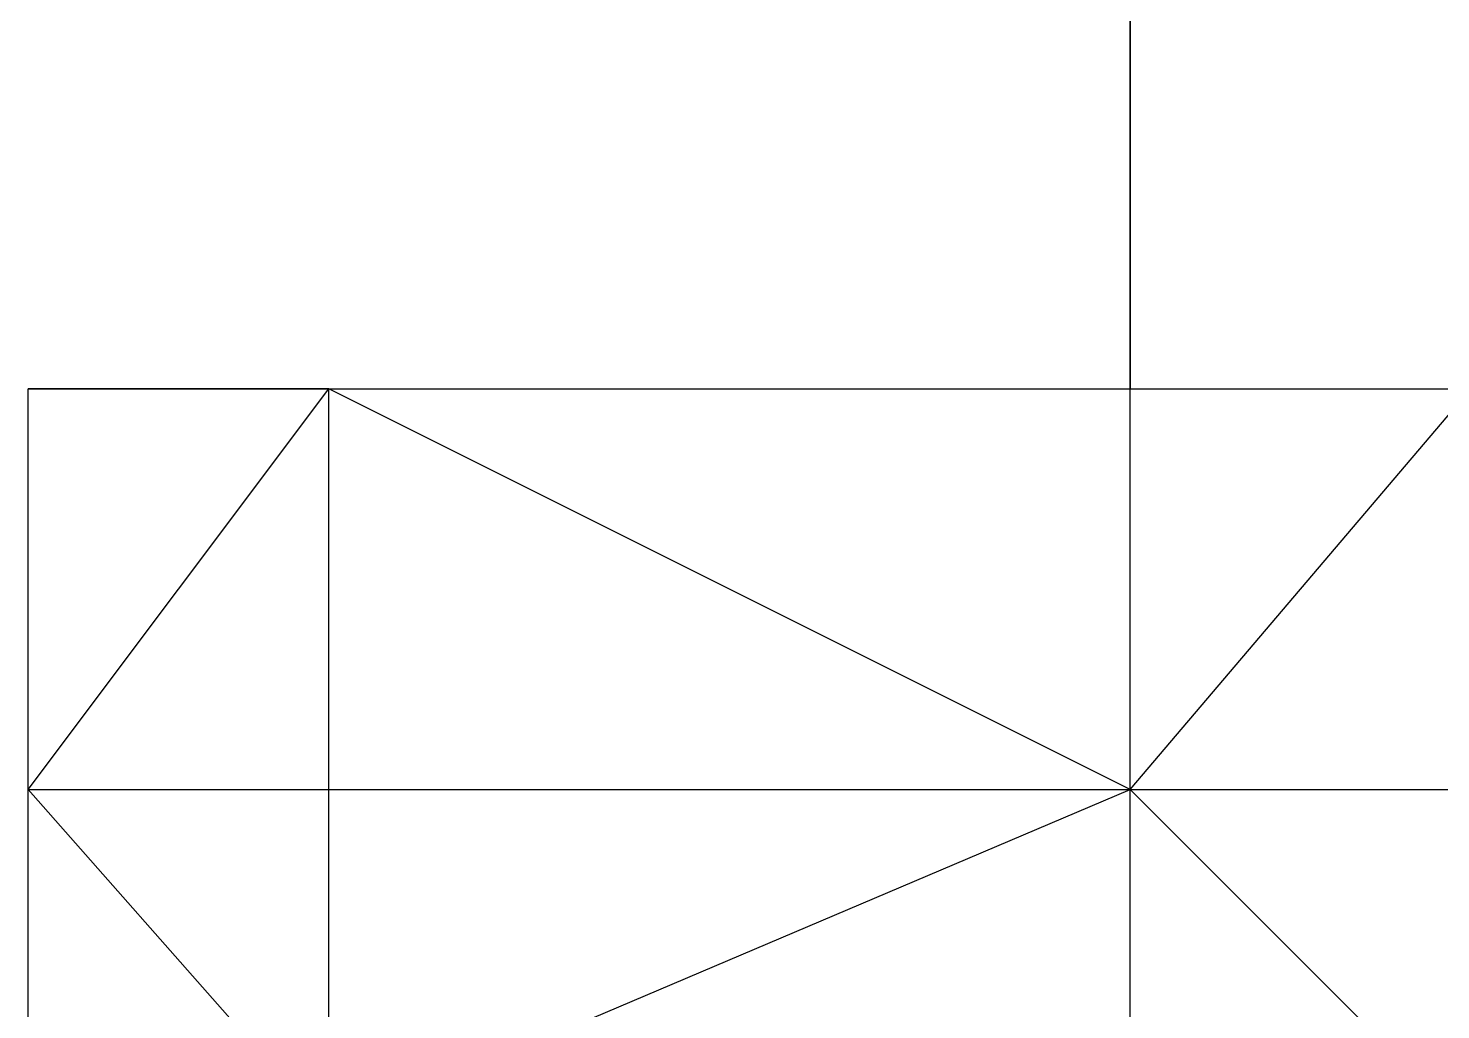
# Model space of a CAD drawing. Header units: metres. Extents: x 0 to 30, y 0 to 40.
# Drawn here: x 0 to 14.1, y 9.8 to 19.6 of the extents above; entities that cross this region are included whole.
import ezdxf

# ---------------------------------------------------------------- set-up
doc = ezdxf.new("R2010")
doc.units = ezdxf.units.M
for name, color, linetype in [('beam_x', 3, 'Continuous'), ('beam_y', 4, 'Continuous'), ('brace_xz', 1, 'Continuous'), ('brace_yz', 1, 'Continuous'), ('bridge_beam', 2, 'Continuous'), ('bridge_rigid', 5, 'Continuous'), ('bridge_truss', 6, 'Continuous'), ('column', 7, 'Continuous'), ('floor_brace', 6, 'Continuous')]:
    doc.layers.add(name, color=color, linetype=linetype)

msp = doc.modelspace()

# ---------------------------------------------------------------- linework, layer by layer
at = {"layer": 'beam_x'}
for p, q in [((0, 16), (3, 16)), ((0, 16, 9), (3, 16, 9)), ((0, 16, 15), (3, 16, 15)), ((0, 16, 21), (3, 16, 21)), ((0, 16, 27), (3, 16, 27)), ((0, 16, 33), (3, 16, 33)), ((0, 16, 39), (3, 16, 39)), ((0, 16, 45), (3, 16, 45)), ((0, 16, 51), (3, 16, 51)), ((0, 16, 57), (3, 16, 57)), ((0, 16, 63), (3, 16, 63)), ((0, 16, 69), (3, 16, 69)), ((0, 16, 75), (3, 16, 75)), ((0, 16, 81), (3, 16, 81)), ((0, 16, 87), (3, 16, 87)), ((0, 16, 93), (3, 16, 93)), ((0, 16, 99), (3, 16, 99)), ((0, 16, 105), (3, 16, 105)), ((0, 16, 111), (3, 16, 111)), ((0, 16, 117), (3, 16, 117)), ((0, 16, 123), (3, 16, 123)), ((0, 16, 129), (3, 16, 129)), ((0, 16, 135), (3, 16, 135)), ((0, 16, 141), (3, 16, 141)), ((0, 16, 147), (3, 16, 147)), ((0, 16, 153), (3, 16, 153)), ((3, 16), (11, 16)), ((3, 16, 9), (11, 16, 9)), ((3, 16, 15), (11, 16, 15)), ((3, 16, 21), (11, 16, 21)), ((3, 16, 27), (11, 16, 27)), ((3, 16, 33), (11, 16, 33)), ((3, 16, 39), (11, 16, 39)), ((3, 16, 45), (11, 16, 45)), ((3, 16, 51), (11, 16, 51)), ((3, 16, 57), (11, 16, 57)), ((3, 16, 63), (11, 16, 63)), ((3, 16, 69), (11, 16, 69)), ((3, 16, 75), (11, 16, 75)), ((3, 16, 81), (11, 16, 81)), ((3, 16, 87), (11, 16, 87)), ((3, 16, 93), (11, 16, 93)), ((3, 16, 99), (11, 16, 99)), ((3, 16, 105), (11, 16, 105)), ((3, 16, 111), (11, 16, 111)), ((3, 16, 117), (11, 16, 117)), ((3, 16, 123), (11, 16, 123)), ((3, 16, 129), (11, 16, 129)), ((3, 16, 135), (11, 16, 135)), ((3, 16, 141), (11, 16, 141)), ((3, 16, 147), (11, 16, 147)), ((3, 16, 153), (11, 16, 153)), ((11, 16), (14.4, 16)), ((11, 16, 9), (14.4, 16, 9)), ((11, 16, 15), (14.4, 16, 15)), ((11, 16, 21), (14.4, 16, 21)), ((11, 16, 27), (14.4, 16, 27)), ((11, 16, 33), (14.4, 16, 33)), ((11, 16, 39), (14.4, 16, 39)), ((11, 16, 45), (14.4, 16, 45)), ((11, 16, 51), (14.4, 16, 51)), ((11, 16, 57), (14.4, 16, 57)), ((11, 16, 63), (14.4, 16, 63)), ((11, 16, 69), (14.4, 16, 69)), ((11, 16, 75), (14.4, 16, 75)), ((11, 16, 81), (14.4, 16, 81)), ((11, 16, 87), (14.4, 16, 87)), ((11, 16, 93), (14.4, 16, 93)), ((11, 16, 99), (14.4, 16, 99)), ((11, 16, 105), (14.4, 16, 105)), ((11, 16, 111), (14.4, 16, 111)), ((11, 16, 117), (14.4, 16, 117)), ((11, 16, 123), (14.4, 16, 123)), ((11, 16, 129), (14.4, 16, 129)), ((11, 16, 135), (14.4, 16, 135)), ((11, 16, 141), (14.4, 16, 141)), ((11, 16, 147), (14.4, 16, 147)), ((11, 16, 153), (14.4, 16, 153)), ((0, 12), (3, 12)), ((0, 12, 9), (3, 12, 9)), ((0, 12, 15), (3, 12, 15)), ((0, 12, 21), (3, 12, 21)), ((0, 12, 27), (3, 12, 27)), ((0, 12, 33), (3, 12, 33)), ((0, 12, 39), (3, 12, 39)), ((0, 12, 45), (3, 12, 45)), ((0, 12, 51), (3, 12, 51)), ((0, 12, 57), (3, 12, 57)), ((0, 12, 63), (3, 12, 63)), ((0, 12, 69), (3, 12, 69)), ((0, 12, 75), (3, 12, 75)), ((0, 12, 81), (3, 12, 81)), ((0, 12, 87), (3, 12, 87)), ((0, 12, 93), (3, 12, 93)), ((0, 12, 99), (3, 12, 99)), ((0, 12, 105), (3, 12, 105)), ((0, 12, 111), (3, 12, 111)), ((0, 12, 117), (3, 12, 117)), ((0, 12, 123), (3, 12, 123)), ((0, 12, 129), (3, 12, 129)), ((0, 12, 135), (3, 12, 135)), ((0, 12, 141), (3, 12, 141)), ((0, 12, 147), (3, 12, 147)), ((0, 12, 153), (3, 12, 153)), ((3, 12), (11, 12)), ((3, 12, 9), (11, 12, 9)), ((3, 12, 15), (11, 12, 15)), ((3, 12, 21), (11, 12, 21)), ((3, 12, 27), (11, 12, 27)), ((3, 12, 33), (11, 12, 33)), ((3, 12, 39), (11, 12, 39)), ((3, 12, 45), (11, 12, 45)), ((3, 12, 51), (11, 12, 51)), ((3, 12, 57), (11, 12, 57)), ((3, 12, 63), (11, 12, 63)), ((3, 12, 69), (11, 12, 69)), ((3, 12, 75), (11, 12, 75)), ((3, 12, 81), (11, 12, 81)), ((3, 12, 87), (11, 12, 87)), ((3, 12, 93), (11, 12, 93)), ((3, 12, 99), (11, 12, 99)), ((3, 12, 105), (11, 12, 105)), ((3, 12, 111), (11, 12, 111)), ((3, 12, 117), (11, 12, 117)), ((3, 12, 123), (11, 12, 123)), ((3, 12, 129), (11, 12, 129)), ((3, 12, 135), (11, 12, 135)), ((3, 12, 141), (11, 12, 141)), ((3, 12, 147), (11, 12, 147)), ((3, 12, 153), (11, 12, 153)), ((11, 12), (14.4, 12)), ((11, 12, 9), (14.4, 12, 9)), ((11, 12, 15), (14.4, 12, 15)), ((11, 12, 21), (14.4, 12, 21)), ((11, 12, 27), (14.4, 12, 27)), ((11, 12, 33), (14.4, 12, 33)), ((11, 12, 39), (14.4, 12, 39)), ((11, 12, 45), (14.4, 12, 45)), ((11, 12, 51), (14.4, 12, 51)), ((11, 12, 57), (14.4, 12, 57)), ((11, 12, 63), (14.4, 12, 63)), ((11, 12, 69), (14.4, 12, 69)), ((11, 12, 75), (14.4, 12, 75)), ((11, 12, 81), (14.4, 12, 81)), ((11, 12, 87), (14.4, 12, 87)), ((11, 12, 93), (14.4, 12, 93)), ((11, 12, 99), (14.4, 12, 99)), ((11, 12, 105), (14.4, 12, 105)), ((11, 12, 111), (14.4, 12, 111)), ((11, 12, 117), (14.4, 12, 117)), ((11, 12, 123), (14.4, 12, 123)), ((11, 12, 129), (14.4, 12, 129)), ((11, 12, 135), (14.4, 12, 135)), ((11, 12, 141), (14.4, 12, 141)), ((11, 12, 147), (14.4, 12, 147)), ((11, 12, 153), (14.4, 12, 153))]:
    msp.add_line(p, q, dxfattribs=at)
at = {"layer": 'beam_y'}
for p, q in [((0, 12), (0, 16)), ((0, 12, 9), (0, 16, 9)), ((0, 12, 15), (0, 16, 15)), ((0, 12, 21), (0, 16, 21)), ((0, 12, 27), (0, 16, 27)), ((0, 12, 33), (0, 16, 33)), ((0, 12, 39), (0, 16, 39)), ((0, 12, 45), (0, 16, 45)), ((0, 12, 51), (0, 16, 51)), ((0, 12, 57), (0, 16, 57)), ((0, 12, 63), (0, 16, 63)), ((0, 12, 69), (0, 16, 69)), ((0, 12, 75), (0, 16, 75)), ((0, 12, 81), (0, 16, 81)), ((0, 12, 87), (0, 16, 87)), ((0, 12, 93), (0, 16, 93)), ((0, 12, 99), (0, 16, 99)), ((0, 12, 105), (0, 16, 105)), ((0, 12, 111), (0, 16, 111)), ((0, 12, 117), (0, 16, 117)), ((0, 12, 123), (0, 16, 123)), ((0, 12, 129), (0, 16, 129)), ((0, 12, 135), (0, 16, 135)), ((0, 12, 141), (0, 16, 141)), ((0, 12, 147), (0, 16, 147)), ((0, 12, 153), (0, 16, 153)), ((3, 12), (3, 16)), ((3, 12, 9), (3, 16, 9)), ((3, 12, 15), (3, 16, 15)), ((3, 12, 21), (3, 16, 21)), ((3, 12, 27), (3, 16, 27)), ((3, 12, 33), (3, 16, 33)), ((3, 12, 39), (3, 16, 39)), ((3, 12, 45), (3, 16, 45)), ((3, 12, 51), (3, 16, 51)), ((3, 12, 57), (3, 16, 57)), ((3, 12, 63), (3, 16, 63)), ((3, 12, 69), (3, 16, 69)), ((3, 12, 75), (3, 16, 75)), ((3, 12, 81), (3, 16, 81)), ((3, 12, 87), (3, 16, 87)), ((3, 12, 93), (3, 16, 93)), ((3, 12, 99), (3, 16, 99)), ((3, 12, 105), (3, 16, 105)), ((3, 12, 111), (3, 16, 111)), ((3, 12, 117), (3, 16, 117)), ((3, 12, 123), (3, 16, 123)), ((3, 12, 129), (3, 16, 129)), ((3, 12, 135), (3, 16, 135)), ((3, 12, 141), (3, 16, 141)), ((3, 12, 147), (3, 16, 147)), ((3, 12, 153), (3, 16, 153)), ((11, 12), (11, 16)), ((11, 12, 9), (11, 16, 9)), ((11, 12, 15), (11, 16, 15)), ((11, 12, 21), (11, 16, 21)), ((11, 12, 27), (11, 16, 27)), ((11, 12, 33), (11, 16, 33)), ((11, 12, 39), (11, 16, 39)), ((11, 12, 45), (11, 16, 45)), ((11, 12, 51), (11, 16, 51)), ((11, 12, 57), (11, 16, 57)), ((11, 12, 63), (11, 16, 63)), ((11, 12, 69), (11, 16, 69)), ((11, 12, 75), (11, 16, 75)), ((11, 12, 81), (11, 16, 81)), ((11, 12, 87), (11, 16, 87)), ((11, 12, 93), (11, 16, 93)), ((11, 12, 99), (11, 16, 99)), ((11, 12, 105), (11, 16, 105)), ((11, 12, 111), (11, 16, 111)), ((11, 12, 117), (11, 16, 117)), ((11, 12, 123), (11, 16, 123)), ((11, 12, 129), (11, 16, 129)), ((11, 12, 135), (11, 16, 135)), ((11, 12, 141), (11, 16, 141)), ((11, 12, 147), (11, 16, 147)), ((11, 12, 153), (11, 16, 153)), ((0, 8.6), (0, 12)), ((0, 8.6, 9), (0, 12, 9)), ((0, 8.6, 15), (0, 12, 15)), ((0, 8.6, 21), (0, 12, 21)), ((0, 8.6, 27), (0, 12, 27)), ((0, 8.6, 33), (0, 12, 33)), ((0, 8.6, 39), (0, 12, 39)), ((0, 8.6, 45), (0, 12, 45)), ((0, 8.6, 51), (0, 12, 51)), ((0, 8.6, 57), (0, 12, 57)), ((0, 8.6, 63), (0, 12, 63)), ((0, 8.6, 69), (0, 12, 69)), ((0, 8.6, 75), (0, 12, 75)), ((0, 8.6, 81), (0, 12, 81)), ((0, 8.6, 87), (0, 12, 87)), ((0, 8.6, 93), (0, 12, 93)), ((0, 8.6, 99), (0, 12, 99)), ((0, 8.6, 105), (0, 12, 105)), ((0, 8.6, 111), (0, 12, 111)), ((0, 8.6, 117), (0, 12, 117)), ((0, 8.6, 123), (0, 12, 123)), ((0, 8.6, 129), (0, 12, 129)), ((0, 8.6, 135), (0, 12, 135)), ((0, 8.6, 141), (0, 12, 141)), ((0, 8.6, 147), (0, 12, 147)), ((0, 8.6, 153), (0, 12, 153)), ((3, 8.6), (3, 12)), ((3, 8.6, 9), (3, 12, 9)), ((3, 8.6, 15), (3, 12, 15)), ((3, 8.6, 21), (3, 12, 21)), ((3, 8.6, 27), (3, 12, 27)), ((3, 8.6, 33), (3, 12, 33)), ((3, 8.6, 39), (3, 12, 39)), ((3, 8.6, 45), (3, 12, 45)), ((3, 8.6, 51), (3, 12, 51)), ((3, 8.6, 57), (3, 12, 57)), ((3, 8.6, 63), (3, 12, 63)), ((3, 8.6, 69), (3, 12, 69)), ((3, 8.6, 75), (3, 12, 75)), ((3, 8.6, 81), (3, 12, 81)), ((3, 8.6, 87), (3, 12, 87)), ((3, 8.6, 93), (3, 12, 93)), ((3, 8.6, 99), (3, 12, 99)), ((3, 8.6, 105), (3, 12, 105)), ((3, 8.6, 111), (3, 12, 111)), ((3, 8.6, 117), (3, 12, 117)), ((3, 8.6, 123), (3, 12, 123)), ((3, 8.6, 129), (3, 12, 129)), ((3, 8.6, 135), (3, 12, 135)), ((3, 8.6, 141), (3, 12, 141)), ((3, 8.6, 147), (3, 12, 147)), ((3, 8.6, 153), (3, 12, 153)), ((11, 8.6), (11, 12)), ((11, 8.6, 9), (11, 12, 9)), ((11, 8.6, 15), (11, 12, 15)), ((11, 8.6, 21), (11, 12, 21)), ((11, 8.6, 27), (11, 12, 27)), ((11, 8.6, 33), (11, 12, 33)), ((11, 8.6, 39), (11, 12, 39)), ((11, 8.6, 45), (11, 12, 45)), ((11, 8.6, 51), (11, 12, 51)), ((11, 8.6, 57), (11, 12, 57)), ((11, 8.6, 63), (11, 12, 63)), ((11, 8.6, 69), (11, 12, 69)), ((11, 8.6, 75), (11, 12, 75)), ((11, 8.6, 81), (11, 12, 81)), ((11, 8.6, 87), (11, 12, 87)), ((11, 8.6, 93), (11, 12, 93)), ((11, 8.6, 99), (11, 12, 99)), ((11, 8.6, 105), (11, 12, 105)), ((11, 8.6, 111), (11, 12, 111)), ((11, 8.6, 117), (11, 12, 117)), ((11, 8.6, 123), (11, 12, 123)), ((11, 8.6, 129), (11, 12, 129)), ((11, 8.6, 135), (11, 12, 135)), ((11, 8.6, 141), (11, 12, 141)), ((11, 8.6, 147), (11, 12, 147)), ((11, 8.6, 153), (11, 12, 153))]:
    msp.add_line(p, q, dxfattribs=at)
at = {"layer": 'brace_xz'}
for p, q in [((3, 16), (0, 16, 9)), ((3, 16, 39), (0, 16, 45)), ((3, 16, 75), (0, 16, 81)), ((3, 16, 111), (0, 16, 117)), ((3, 16, 147), (0, 16, 153))]:
    msp.add_line(p, q, dxfattribs=at)
at = {"layer": 'brace_yz'}
for p, q in [((0, 12), (0, 16, 9)), ((0, 12, 51), (0, 16, 57)), ((0, 12, 99), (0, 16, 105)), ((0, 12, 147), (0, 16, 153))]:
    msp.add_line(p, q, dxfattribs=at)
at = {"layer": 'bridge_beam'}
for p, q in [((11, 16, 33), (11, 20, 33)), ((11, 16, 39), (11, 20, 39)), ((11, 16, 69), (11, 20, 69)), ((11, 16, 75), (11, 20, 75)), ((11, 16, 105), (11, 20, 105)), ((11, 16, 111), (11, 20, 111)), ((11, 16, 141), (11, 20, 141)), ((11, 16, 153), (11, 20, 153))]:
    msp.add_line(p, q, dxfattribs=at)
at = {"layer": 'bridge_rigid'}
for p, q in [((11, 16, 141), (11, 24, 153)), ((11, 24, 141), (11, 16, 153))]:
    msp.add_line(p, q, dxfattribs=at)
at = {"layer": 'bridge_truss'}
for p, q in [((11, 16, 33), (11, 20, 39)), ((11, 20, 33), (11, 16, 39)), ((11, 16, 69), (11, 20, 75)), ((11, 20, 69), (11, 16, 75)), ((11, 16, 105), (11, 20, 111)), ((11, 20, 105), (11, 16, 111)), ((11, 16, 141), (11, 20, 153)), ((11, 20, 141), (11, 16, 153))]:
    msp.add_line(p, q, dxfattribs=at)
at = {"layer": 'column'}
for p, q in [((0, 16), (0, 16, 9)), ((0, 16, 9), (0, 16, 15)), ((0, 16, 15), (0, 16, 21)), ((0, 16, 21), (0, 16, 27)), ((0, 16, 27), (0, 16, 33)), ((0, 16, 33), (0, 16, 39)), ((0, 16, 39), (0, 16, 45)), ((0, 16, 45), (0, 16, 51)), ((0, 16, 51), (0, 16, 57)), ((0, 16, 57), (0, 16, 63)), ((0, 16, 63), (0, 16, 69)), ((0, 16, 69), (0, 16, 75)), ((0, 16, 75), (0, 16, 81)), ((0, 16, 81), (0, 16, 87)), ((0, 16, 87), (0, 16, 93)), ((0, 16, 93), (0, 16, 99)), ((0, 16, 99), (0, 16, 105)), ((0, 16, 105), (0, 16, 111)), ((0, 16, 111), (0, 16, 117)), ((0, 16, 117), (0, 16, 123)), ((0, 16, 123), (0, 16, 129)), ((0, 16, 129), (0, 16, 135)), ((0, 16, 135), (0, 16, 141)), ((0, 16, 141), (0, 16, 147)), ((0, 16, 147), (0, 16, 153)), ((3, 16), (3, 16, 9)), ((3, 16, 9), (3, 16, 15)), ((3, 16, 15), (3, 16, 21)), ((3, 16, 21), (3, 16, 27)), ((3, 16, 27), (3, 16, 33)), ((3, 16, 33), (3, 16, 39)), ((3, 16, 39), (3, 16, 45)), ((3, 16, 45), (3, 16, 51)), ((3, 16, 51), (3, 16, 57)), ((3, 16, 57), (3, 16, 63)), ((3, 16, 63), (3, 16, 69)), ((3, 16, 69), (3, 16, 75)), ((3, 16, 75), (3, 16, 81)), ((3, 16, 81), (3, 16, 87)), ((3, 16, 87), (3, 16, 93)), ((3, 16, 93), (3, 16, 99)), ((3, 16, 99), (3, 16, 105)), ((3, 16, 105), (3, 16, 111)), ((3, 16, 111), (3, 16, 117)), ((3, 16, 117), (3, 16, 123)), ((3, 16, 123), (3, 16, 129)), ((3, 16, 129), (3, 16, 135)), ((3, 16, 135), (3, 16, 141)), ((3, 16, 141), (3, 16, 147)), ((3, 16, 147), (3, 16, 153)), ((11, 16), (11, 16, 9)), ((11, 16, 9), (11, 16, 15)), ((11, 16, 15), (11, 16, 21)), ((11, 16, 21), (11, 16, 27)), ((11, 16, 27), (11, 16, 33)), ((11, 16, 33), (11, 16, 39)), ((11, 16, 39), (11, 16, 45)), ((11, 16, 45), (11, 16, 51)), ((11, 16, 51), (11, 16, 57)), ((11, 16, 57), (11, 16, 63)), ((11, 16, 63), (11, 16, 69)), ((11, 16, 69), (11, 16, 75)), ((11, 16, 75), (11, 16, 81)), ((11, 16, 81), (11, 16, 87)), ((11, 16, 87), (11, 16, 93)), ((11, 16, 93), (11, 16, 99)), ((11, 16, 99), (11, 16, 105)), ((11, 16, 105), (11, 16, 111)), ((11, 16, 111), (11, 16, 117)), ((11, 16, 117), (11, 16, 123)), ((11, 16, 123), (11, 16, 129)), ((11, 16, 129), (11, 16, 135)), ((11, 16, 135), (11, 16, 141)), ((11, 16, 141), (11, 16, 147)), ((11, 16, 147), (11, 16, 153)), ((0, 12), (0, 12, 9)), ((0, 12, 9), (0, 12, 15)), ((0, 12, 15), (0, 12, 21)), ((0, 12, 21), (0, 12, 27)), ((0, 12, 27), (0, 12, 33)), ((0, 12, 33), (0, 12, 39)), ((0, 12, 39), (0, 12, 45)), ((0, 12, 45), (0, 12, 51)), ((0, 12, 51), (0, 12, 57)), ((0, 12, 57), (0, 12, 63)), ((0, 12, 63), (0, 12, 69)), ((0, 12, 69), (0, 12, 75)), ((0, 12, 75), (0, 12, 81)), ((0, 12, 81), (0, 12, 87)), ((0, 12, 87), (0, 12, 93)), ((0, 12, 93), (0, 12, 99)), ((0, 12, 99), (0, 12, 105)), ((0, 12, 105), (0, 12, 111)), ((0, 12, 111), (0, 12, 117)), ((0, 12, 117), (0, 12, 123)), ((0, 12, 123), (0, 12, 129)), ((0, 12, 129), (0, 12, 135)), ((0, 12, 135), (0, 12, 141)), ((0, 12, 141), (0, 12, 147)), ((0, 12, 147), (0, 12, 153)), ((3, 12), (3, 12, 9)), ((3, 12, 9), (3, 12, 15)), ((3, 12, 15), (3, 12, 21)), ((3, 12, 21), (3, 12, 27)), ((3, 12, 27), (3, 12, 33)), ((3, 12, 33), (3, 12, 39)), ((3, 12, 39), (3, 12, 45)), ((3, 12, 45), (3, 12, 51)), ((3, 12, 51), (3, 12, 57)), ((3, 12, 57), (3, 12, 63)), ((3, 12, 63), (3, 12, 69)), ((3, 12, 69), (3, 12, 75)), ((3, 12, 75), (3, 12, 81)), ((3, 12, 81), (3, 12, 87)), ((3, 12, 87), (3, 12, 93)), ((3, 12, 93), (3, 12, 99)), ((3, 12, 99), (3, 12, 105)), ((3, 12, 105), (3, 12, 111)), ((3, 12, 111), (3, 12, 117)), ((3, 12, 117), (3, 12, 123)), ((3, 12, 123), (3, 12, 129)), ((3, 12, 129), (3, 12, 135)), ((3, 12, 135), (3, 12, 141)), ((3, 12, 141), (3, 12, 147)), ((3, 12, 147), (3, 12, 153)), ((11, 12), (11, 12, 9)), ((11, 12, 9), (11, 12, 15)), ((11, 12, 15), (11, 12, 21)), ((11, 12, 21), (11, 12, 27)), ((11, 12, 27), (11, 12, 33)), ((11, 12, 33), (11, 12, 39)), ((11, 12, 39), (11, 12, 45)), ((11, 12, 45), (11, 12, 51)), ((11, 12, 51), (11, 12, 57)), ((11, 12, 57), (11, 12, 63)), ((11, 12, 63), (11, 12, 69)), ((11, 12, 69), (11, 12, 75)), ((11, 12, 75), (11, 12, 81)), ((11, 12, 81), (11, 12, 87)), ((11, 12, 87), (11, 12, 93)), ((11, 12, 93), (11, 12, 99)), ((11, 12, 99), (11, 12, 105)), ((11, 12, 105), (11, 12, 111)), ((11, 12, 111), (11, 12, 117)), ((11, 12, 117), (11, 12, 123)), ((11, 12, 123), (11, 12, 129)), ((11, 12, 129), (11, 12, 135)), ((11, 12, 135), (11, 12, 141)), ((11, 12, 141), (11, 12, 147)), ((11, 12, 147), (11, 12, 153))]:
    msp.add_line(p, q, dxfattribs=at)
at = {"layer": 'floor_brace'}
for p, q in [((0, 12), (3, 16)), ((0, 12, 75), (3, 16, 75)), ((0, 12, 147), (3, 16, 147)), ((11, 12), (3, 16)), ((11, 12, 75), (3, 16, 75)), ((11, 12, 147), (3, 16, 147)), ((11, 12), (14.4, 16)), ((11, 12, 75), (14.4, 16, 75)), ((11, 12, 147), (14.4, 16, 147)), ((3, 8.6), (0, 12)), ((3, 8.6, 75), (0, 12, 75)), ((3, 8.6, 147), (0, 12, 147)), ((3, 8.6), (11, 12)), ((3, 8.6, 75), (11, 12, 75)), ((3, 8.6, 147), (11, 12, 147)), ((14.4, 8.6), (11, 12)), ((14.4, 8.6, 75), (11, 12, 75)), ((14.4, 8.6, 147), (11, 12, 147))]:
    msp.add_line(p, q, dxfattribs=at)

doc.saveas('drawing.dxf')
